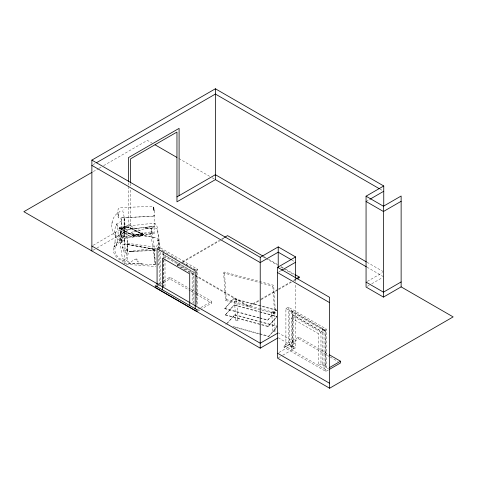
<?xml version="1.0" encoding="UTF-8"?>
<svg xmlns="http://www.w3.org/2000/svg" width="477" height="477" viewBox="0 0 477 477"><rect width="100%" height="100%" fill="white"/><g stroke="black" fill="none" stroke-linecap="round" stroke-linejoin="round"><path stroke-width="0.36" stroke-dasharray="2.38 1.79" d="M158.191 249.28L158.275 242.906L157.034 245.601L155.585 247.116L127.454 243.294L124.569 243.431L125.081 248.165A44.224 21.793 -66.4 0 1 125.04 253.466L123.728 262.66M127.234 248.481L127.299 245.947C125.809 242.835 121.695 244.945 122.273 247.688A8.139 4.698 0 0 0 127.031 251.063L127.15 248.326A60.406 4.043 87.3 0 1 127.144 243.383L127.186 238.715A36.651 18.06 -66.4 0 0 126.333 235.072L125.248 233.313L127.383 233.211L155.359 237.516C159.843 238.607 159.39 244.904 157.744 248.171M124.569 263.477C127.973 253.621 128.748 242.721 125.988 232.615C124.569 228.173 116.984 228.62 116.692 224.065L116.859 224.512L116.561 223.624L117.98 230.075L118.195 235.775L118.23 234.958L117.73 240.307L117.861 239.484L116.334 245.148L116.686 244.296C111.922 250.556 117.086 259.047 124.133 260.43L124.569 263.477L157.148 264.58M124.616 225.347L124.062 216.743A36.651 21.715 58.7 0 0 123.036 211.895L122.16 209.212M115.625 246.46L118.093 243.3L121.408 241.284L120.914 237.79C123.358 234.767 124.402 230.761 124.098 226.915A60.406 4.043 87.3 0 0 124.103 222.055L124.062 216.743M156.14 248.797L154.858 248.129L129.333 251.403C127.013 254.623 126.667 260.329 129.625 263.25L132.761 260.609L133.906 260.406L134.281 259.601L135.951 259.333L136.034 258.576L136.881 258.451L137.173 258.647L136.344 259.345L137.287 259.792L136.583 260.472L137.948 260.961L137.418 261.605L139.57 262.189L139.338 263.346L143.225 264.019L127.532 263.024L127.234 260.913L122.362 258.486L120.234 243.437L120.425 233.509M134.323 235.203L133.614 235.346L133.423 235.859L143.285 234.815L143.166 234.285L134.788 234.386L134.55 233.968L132.785 233.957L132.815 233.444L131.718 233.372L131.974 232.788L131.235 232.687L131.569 232.21L132.731 232.031L132.177 231.882L136.052 231.232L145.115 228.602L151.495 228.316L151.316 231.679M193.435 303.438L193.423 269.773M325.344 366.133L324.044 364.994L322.267 364.774L322.267 328.963L324.044 329.184L325.344 330.322L325.177 366.455L325.344 330.322M120.234 243.437L124.336 240.599L124.306 230.474L124.98 226.998L122.303 228.763L120.615 232.132L120.401 234.684L124.563 232.263L123.227 237.635L121.408 241.284M124.336 240.599L124.109 230.54A8.139 4.698 0 0 0 120.371 234.314M121.158 234.082L121.247 235.584L121.635 235.34L122.321 236.64L123.537 236.741C125.517 230.337 125.224 223.48 124.092 216.946M124.616 225.311L124.062 230.433M120.425 233.444C120.568 230.212 122.911 227.237 126 226.295L153.582 223.23C155.8 223.319 157.112 225.973 157.374 227.911L159.992 246.299L159.861 249.34M154.84 257.312L155.186 263.715L153.26 264.449L155.21 264.353L150.941 234.35L151.495 228.316L149.54 228.411L151.835 228.304L152.867 227.917L153.361 226.456L154.828 226.456L124.533 229.675L153.367 226.45L145.521 227.344L147.626 228.244L145.115 228.602L153.367 227.869A3.655 2.111 0 0 1 154.757 227.869L156.671 228.501L157.315 229.395L160.057 248.863M154.047 209.618L153.898 207.93L153.147 207.054L152.419 206.475L150.833 206.362L123.71 207.525C116.138 205.378 117.396 213.714 118.385 217.983C118.135 215.831 118.177 213.046 120.073 211.621C107.939 217.095 109.448 237.814 122.517 241.219L121.391 239.12C121.784 243.92 121.766 246.192 127.609 244.558L155.854 249.34M151.316 231.691L151.018 233.539M120.914 237.79L153.379 233.492L154.113 233.736L154.202 210.912M158.436 240.146C156.009 240.289 160.075 242.083 157.845 239.776L158.43 240.599M122.345 247.438L126.995 249.34L126.232 253.734L126.017 252.81L123.978 252.077L123.752 250.258L123.155 249.984L122.184 247.33M194.377 269.046L196.518 270.453L196.351 305.125M292.467 311.344L292.3 347.477L292.467 311.344L291.173 310.205L289.39 309.984L289.39 345.795L291.173 346.01L292.467 347.155M111.91 223.725L112.029 223.003M112.089 222.616L112.208 221.906M154.315 215.097L153.552 216.087L152.795 216.17L153.606 216.051L154.315 215.097L153.606 216.051M115.356 235.346L114.963 243.055L115.118 242.095L114.063 246.764L114.343 245.774C111.105 252.202 116.501 259.339 122.804 260.979L123.299 264.443M158.424 240.187L158.412 240.211A3.554 0.811 62.8 0 0 158.352 240.486L158.352 240.515M113.878 247.158L116.144 243.514L119.942 240.867C122.887 233.533 122.279 225.359 120.914 217.745L120.556 217.828L152.861 216.296M151.012 233.557L146.588 234.04L144.781 233.718L136.505 234.839M162.723 253.305L162.21 254.092L194.676 272.838M123.114 235.638L122.034 239.287L121.951 243.031M119.942 240.867L119.387 236.956L120.741 233.116L121.474 228.441A44.224 26.205 58.7 0 0 121.528 223.212L120.914 217.745L151.209 216.373M156.17 250.359L129.333 251.403L156.587 250.497M157.929 265.462L158.471 264.341L158.191 251.069M223.647 272.939L224.476 272.027L273.673 285.294L275.456 312.775L274.627 313.693L225.43 300.427L223.647 272.939L259.291 282.557M225.43 300.427L226.265 299.508L224.476 272.027M259.059 317.962L224.846 308.738L224.822 308.375L233.772 298.507L276.535 310.038L267.609 320.27L259.768 318.153M224.846 308.738L233.772 298.507M276.475 317.288L268.02 326.608L225.263 315.076L234.189 304.845L259.13 311.576M225.263 315.076L234.189 304.845M226.372 324.038L234.827 314.713L259.059 321.248M227.392 323.299L234.827 314.713M274.627 313.693L272.838 286.212L273.673 285.294M267.609 320.27L276.535 310.038M268.02 326.608L276.946 316.382L259.846 311.767M235.167 327.443L268.664 336.476L277.59 326.244M268.664 336.476L276.618 327.699M93.152 164.631L95.084 163.516M93.331 171.571L98.477 168.602M99.121 168.226L101.052 167.111M103.628 165.626L147.375 140.369L151.865 142.963M93.152 245.285L130.603 223.659M93.14 250.222L96.312 248.392M96.95 248.022L130.603 228.59L130.603 189.381M157.076 248.696L159.515 247.283L197.639 269.296L197.639 305.87M163.784 257.497L165.006 256.793L192.148 272.462L192.148 302.686M185.529 270.173L177.211 265.373L177.211 264.681L179.787 263.197M182.369 261.706L219.146 240.474M221.727 238.983L223.665 237.862M177.211 265.373L181.725 262.761M182.369 262.392L221.084 240.038M221.727 239.669L224.953 237.808M158.43 283.833L162.884 281.263M163.522 280.893L169.884 277.22L190.454 289.098M157.792 285.962L159.7 284.858M160.338 284.495L162.884 283.022M163.522 282.658L169.884 278.979L190.454 290.857M190.931 273.172L192.148 272.462M196.417 270L197.639 269.296M366.062 201.473L369.222 199.648M197.669 309.43L200.215 307.957M200.847 307.593L211.669 301.345L211.669 303.104L202.123 308.619M197.669 311.189L201.485 308.983M278.896 271.872L280.822 270.757M195.129 275.032L248.887 306.067L260.496 299.359M261.14 298.99L277.918 289.3M278.562 288.931L290.821 281.853M293.403 280.363L295.984 278.872M195.129 275.718L248.887 306.753L260.496 300.045M261.14 299.675L277.918 289.992M278.562 289.617L291.465 282.169M294.047 280.679L296.628 279.188M285.902 308.559L288.341 307.152L326.465 329.166L326.465 367.201L324.026 368.608L324.026 330.573L285.902 308.559L285.902 346.6L288.341 345.187L293.832 348.359L293.832 316.662L291.387 318.07L291.387 349.766L293.832 348.359M367.326 281.394L382.488 272.641M367.326 286.325L369.222 285.228M371.744 283.773L382.488 277.572M328.403 369.955L325.857 371.428L284.071 347.304L284.071 345.539L298.709 337.09L328.283 354.161M284.071 347.304L298.709 338.849L329.565 356.665M278.896 352.521L295.609 342.874L278.222 332.839M291.387 318.07L318.535 333.745L320.973 332.332L320.973 364.029L326.465 367.201M324.026 330.573L326.465 329.166M278.252 357.822L282.11 355.598M282.754 355.228L295.609 347.805L295.609 283.684M320.973 364.029L318.535 365.442L318.535 333.745M284.071 345.539L325.857 369.663L328.403 368.196M121.069 221.417L121.408 221.239L119.816 222.055C115.207 224.327 113.908 229.926 115.297 234.559M157.815 264.657L158.471 264.341M124.032 238.47L150.941 234.35M194.676 269.475L195.039 269.493L181.033 261.408M139.898 236.288L141.979 235.727L143.148 234.565C141.58 229.348 134.27 228.543 130.114 225.663L120.407 227.07L119.238 228.233L119.488 229.765L122.148 232.066L131.843 237.069L139.898 236.288L137.716 236.371L138.324 236.348M126.25 227.565L128.891 226.879L132.35 228.769M134.258 235.215L135.033 235.072M134.973 235.083L136.5 234.839M125.642 227.726L121.265 227.97M143.166 234.285L142.85 234.559L143.136 234.845M154.792 256.113L154.614 250.24L152.664 250.33L154.614 250.24L155.21 264.353M120.413 228.018L118.934 228.292L133.494 235.918L133.661 235.364L124.324 230.409M119.071 228.471L119.542 228.322L119.25 227.946M154.208 210.989C154.017 210.488 152.521 208.598 153.952 208.222M119.387 236.956L123.668 236.753L150.935 231.87L152.491 231.87L154.113 233.736M126.155 264.312L155.86 266.482M122.195 227.952L128.927 226.939L130.042 227.565M120.293 227.97L121.373 228.018M127.144 243.383L127.639 243.389M124.103 222.055L124.598 222.061M119.232 228.513L126.262 228.113L128.784 227.457L128.891 226.879L128.754 227.457L142.987 234.803M130.555 251.361L133.667 251.516L132.892 251.242M127.58 244.552L155.985 249.769M127.383 233.211L155.419 237.647M127.663 244.182L156.039 249.781M161.506 250.067L162.347 250.336M260.007 282.748L272.838 286.212M233.796 298.864L276.559 310.396M226.265 299.508L259.059 308.351M259.774 308.541L275.456 312.775M234.207 305.208L259.154 311.934M259.864 312.125L276.97 316.74M224.822 308.375L259.035 317.604M259.744 317.795L267.585 319.906M259.768 321.438L276.875 326.053M234.851 315.07L259.083 321.605M259.792 321.796L276.898 326.411M225.239 314.719L267.996 326.25M233.003 326.506L259.375 333.62M260.084 333.811L268.64 336.118M124.378 241.958L124.133 240.384C119.787 239.162 115.613 235.853 114.85 231.19M291.399 310.616L291.036 310.599L323.501 329.345C324.748 329.589 324.277 331.992 323.501 332.702L291.036 313.961L291.739 312.31L291.399 310.616L323.865 329.357M143.309 234.326L140.661 233.08M119.423 228.006L124.33 230.415M139.433 232.472L142.003 233.694M138.217 231.864L139.517 232.472M138.294 231.858L135.82 230.641M137.084 231.244L134.639 230.027M134.693 230.009L131.133 228.161M379.883 189.023L383.109 190.889M366.98 262.225L383.109 271.538M178.815 158.525L209.618 176.305M212.182 177.79L214.107 178.899M366.98 267.156L383.752 276.839M291.745 259.995L294.321 261.479M264.014 256.692L265.933 257.801M268.491 259.273L277.453 264.449M281.293 266.667L283.213 267.776M285.771 269.249L294.726 274.424M263.37 257.008L265.29 258.117M265.933 258.486L277.453 265.134M280.649 266.983L283.213 268.462M283.851 268.831L294.726 275.11M322.267 328.963L325.177 330.644M292.3 314.415L322.196 331.676M293.832 316.662L320.973 332.332M162.574 250.747L168.303 254.056M170.849 255.523L176.579 258.832M185.762 264.33L187.67 265.433M163.474 254.551L193.376 271.812M177.211 264.681L194.491 274.663M188.087 271.651L194.491 275.348M330.209 357.034L337.925 361.488M278.222 337.77L295.609 347.805M191.098 289.467L195.6 292.067M196.244 292.437L211.669 301.345M191.098 291.226L195.6 293.826M196.244 294.196L211.669 303.104M162.746 250.538L163.378 251.015M155.472 224.083L154.84 223.594M154.059 209.636L154.196 210.715M157.613 240.175L157.804 241.141M118.707 216.373L117.759 213.624M153.361 208.252L153.576 210.333M151.495 228.316L154.614 250.24M126.995 249.34L127.246 251.105M124.133 240.384L124.801 244.928M115.231 233.605L115.422 236.288M273.935 311.922A1.133 0.65 -3.7 0 1 272.26 312.584A1.133 0.65 -3.7 0 1 272.212 311.457A1.133 0.65 -3.7 0 1 273.935 311.922L275.169 330.949A1.133 0.65 -3.7 0 1 273.5 331.61A1.133 0.65 -3.7 0 1 273.446 330.483A1.133 0.65 -3.7 0 1 275.169 330.949M271.669 312.053L272.91 331.08M236.807 301.106A1.133 0.65 -3.7 0 1 235.131 301.768A1.133 0.65 -3.7 0 1 235.083 300.641A1.133 0.65 -3.7 0 1 236.807 301.106L238.041 320.133A1.133 0.65 -3.7 0 1 236.371 320.794A1.133 0.65 -3.7 0 1 236.318 319.668A1.133 0.65 -3.7 0 1 238.041 320.133M234.541 301.237L235.775 320.264M225.877 324.581L225.901 324.944M123.925 209.755L123.931 209.981M127.186 252.405L127.162 250.031M325.857 369.663L325.857 371.428M298.709 337.09L298.709 338.849M295.609 279.242L295.609 282.939M288.341 307.152L288.341 345.187M248.887 306.067L248.887 306.753M196.518 270.453L196.518 305.53M169.884 277.22L169.884 278.979M165.006 256.793L165.006 258.266M165.006 259.005L165.006 287.017M163.647 253.669L163.647 257.318M163.647 260.245L163.647 286.552M163.474 252.482L163.474 258.957M163.474 259.691L163.474 287.607M160.564 252.309L160.564 284.465M159.515 247.283L159.515 248.75M159.515 249.477L159.515 283.857M130.603 183.418L130.603 186.4M128.468 182.739L128.468 185.696M128.468 186.435L128.468 224.894M133.572 235.632A119.232 27.231 19.5 0 1 143.142 234.565A93.659 21.387 19.5 0 1 128.826 227.165M133.56 235.632A90.749 20.726 19.5 0 0 119.244 228.233A57.985 13.243 19.5 0 0 128.796 227.159M127.317 233.778L127.317 233.778M120.52 232.734L120.419 233.241L120.52 232.734M133.351 236.091L132.994 236.687L133.351 236.091M153.809 207.751L153.111 207.018L153.809 207.751M153.755 208.92L153.743 208.389L153.755 208.92"/><path stroke-width="0.72" d="M91.87 250.956L91.87 160.093L215.389 88.776L383.752 185.976L383.752 206.058M96.372 162.776L215.389 94.058L379.233 188.653M92.043 172.316L23.85 211.687L260.227 348.156L277.578 338.139M176.961 196.894L215.389 174.707L366.336 261.855M366.336 266.786L215.389 179.638L176.961 201.825L176.961 132.057L130.603 158.823L130.603 182.673M224.309 237.492L227.535 235.632L263.37 256.322M91.87 160.093L260.227 257.294L278.222 246.901L295.609 256.942L295.609 278.502M295.609 256.942L277.614 267.329L277.614 358.191L329.625 388.224L453.15 316.907L401.133 286.88L383.448 297.093L366.062 287.053L366.062 196.19L383.752 185.976M369.854 199.285L383.752 191.259M366.062 196.19L383.448 206.225L401.133 196.017L401.133 286.88M281.466 270.387L295.609 262.225M401.133 201.3L383.448 211.508L366.062 201.473M296.628 278.502L299.21 277.012L299.21 277.697L297.272 278.812M277.578 333.208L260.227 343.225L91.87 246.025M401.133 281.949L383.448 292.162L366.062 282.122M329.673 367.463L340.495 361.214L340.495 362.973L329.673 369.222M155.073 144.817L176.889 157.41M291.101 259.619L278.222 252.184L260.227 262.577L91.87 165.376M295.37 274.794L299.21 277.012M277.614 267.329L329.625 297.362L329.625 388.224M277.614 272.611L329.625 302.645M329.565 354.906L340.495 361.214M277.614 353.26L329.625 383.293M383.448 206.225L383.448 297.093M278.222 246.901L278.222 267.722M260.227 257.294L260.227 348.156M215.389 88.776L215.389 179.638M195.2 308.738L195.2 270.703L157.076 248.696L157.076 286.731M189.709 305.572L189.709 273.876L162.568 258.2L162.568 289.897M179.096 195.665L179.096 128.361L128.468 157.595L128.468 181.26M197.031 309.794L155.246 285.669L155.246 287.434L197.031 311.559L197.031 309.794"/></g></svg>
